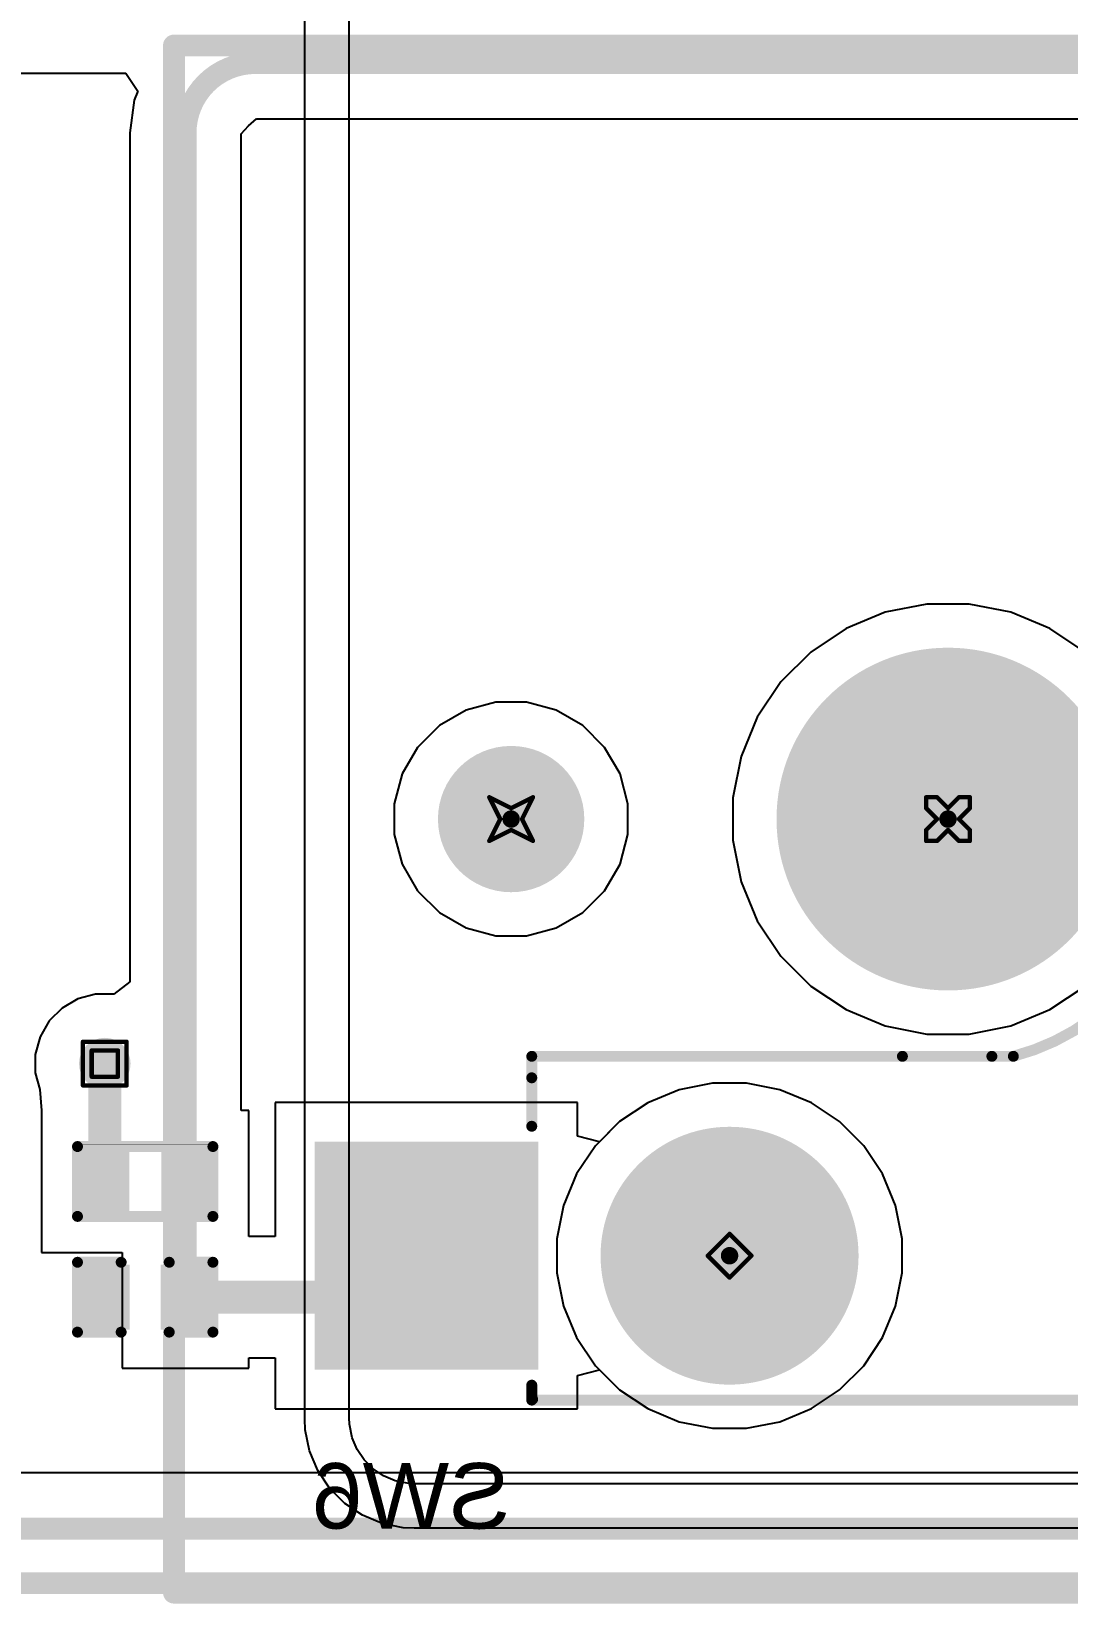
# Model space of a CAD drawing. Header units: inches. Extents: x 0 to 386, y 0 to 148.
# Drawn here: x 60.47 to 72.52, y 31.51 to 49.8 of the extents above; entities that cross this region are included whole.
import ezdxf

# ---------------------------------------------------------------- set-up
doc = ezdxf.new("R2010")
doc.units = ezdxf.units.IN
for name, color, linetype in [('Bottom Layer', 5, 'Continuous'), ('Bottom Overlay', 54, 'Continuous'), ('Bottom Paste', 16, 'Continuous'), ('Bottom Solder', 6, 'Continuous'), ('Drill Drawing', 1, 'Continuous'), ('Pad Holes', 156, 'Continuous'), ('Top Layer', 1, 'Continuous'), ('Top Overlay', 2, 'Continuous'), ('Top Solder', 216, 'Continuous'), ('Via Holes', 16, 'Continuous')]:
    doc.layers.add(name, color=color, linetype=linetype)
doc.styles.add('Arial', font='', dxfattribs={"height": 0.2})
doc.styles.get('Arial').set_extended_font_data('Arial')

# ---------------------------------------------------------------- blocks, each defined once
blk = doc.blocks.new('CPG151101S11_16_B_17')
at = {"layer": 'Bottom Layer'}
for points in [[(5.4750081, 3.8150038), (7.975003099999999, 3.8150038), (7.975003099999999, 1.2649962), (5.4750081, 1.2649962)], [(-7.975003099999999, 1.2750038), (-5.4750081, 1.2750038), (-5.4750081, -1.2750038), (-7.975003099999999, -1.2750038)]]:
    blk.add_hatch(color=5, dxfattribs=at).paths.add_polyline_path(points)
at = {"layer": 'Bottom Paste'}
for points in [[(5.4750081, 3.8150038), (7.975003099999999, 3.8150038), (7.975003099999999, 1.2649962), (5.4750081, 1.2649962)], [(-7.975003099999999, 1.2750038), (-5.4750081, 1.2750038), (-5.4750081, -1.2750038), (-7.975003099999999, -1.2750038)]]:
    blk.add_hatch(color=16, dxfattribs=at).paths.add_polyline_path(points)
at = {"layer": 'Bottom Solder'}
for points in [[(5.4249955, 3.8650164), (8.025015699999999, 3.8650164), (8.025015699999999, 1.2149836), (5.4249955, 1.2149836)], [(-8.025015699999999, 1.3250164), (-5.4249955, 1.3250164), (-5.4249955, -1.3250164), (-8.025015699999999, -1.3250164)]]:
    blk.add_hatch(color=6, dxfattribs=at).paths.add_polyline_path(points)
h = blk.add_hatch(color=6, dxfattribs=at)
edge = h.paths.add_edge_path()
edge.add_arc((3.199892, 2.54), 0.1016, 0, 360)
h = blk.add_hatch(color=6, dxfattribs=at)
edge = h.paths.add_edge_path()
edge.add_arc((-3.199892, 0), 0.1016, 0, 360)
h = blk.add_hatch(color=6, dxfattribs=at)
edge = h.paths.add_edge_path()
edge.add_arc((-4.420108, -2.54), 0.1016, 0, 360)
h = blk.add_hatch(color=6, dxfattribs=at)
edge = h.paths.add_edge_path()
edge.add_arc((0.6598919999999999, -2.54), 0.1016, 0, 360)
h = blk.add_hatch(color=6, dxfattribs=at)
edge = h.paths.add_edge_path()
edge.add_arc((5.739891999999999, -2.54), 0.1016, 0, 360)
at = {"layer": 'Pad Holes'}
h = blk.add_hatch(color=7, dxfattribs=at)
edge = h.paths.add_edge_path()
edge.add_arc((3.199892, 2.54), 1.499997, 0, 360)
h = blk.add_hatch(color=7, dxfattribs=at)
edge = h.paths.add_edge_path()
edge.add_arc((-3.199892, 0), 1.499997, 0, 360)
h = blk.add_hatch(color=7, dxfattribs=at)
edge = h.paths.add_edge_path()
edge.add_arc((0.6598919999999999, -2.54), 1.9939, 0, 360)
h = blk.add_hatch(color=7, dxfattribs=at)
edge = h.paths.add_edge_path()
edge.add_arc((-4.420108, -2.54), 0.8509, 0, 360)
h = blk.add_hatch(color=7, dxfattribs=at)
edge = h.paths.add_edge_path()
edge.add_arc((5.739891999999999, -2.54), 0.8509, 0, 360)
at = {"layer": 'Top Solder'}
h = blk.add_hatch(color=216, dxfattribs=at)
edge = h.paths.add_edge_path()
edge.add_arc((3.199892, 2.54), 0.1016, 0, 360)
h = blk.add_hatch(color=216, dxfattribs=at)
edge = h.paths.add_edge_path()
edge.add_arc((-3.199892, 0), 0.1016, 0, 360)
h = blk.add_hatch(color=216, dxfattribs=at)
edge = h.paths.add_edge_path()
edge.add_arc((-4.420108, -2.54), 0.1016, 0, 360)
h = blk.add_hatch(color=216, dxfattribs=at)
edge = h.paths.add_edge_path()
edge.add_arc((0.6598919999999999, -2.54), 0.1016, 0, 360)
h = blk.add_hatch(color=216, dxfattribs=at)
edge = h.paths.add_edge_path()
edge.add_arc((5.739891999999999, -2.54), 0.1016, 0, 360)
at = {"layer": 'Bottom Overlay'}
for points in [[(-5.499989, 1.9063716, 0.127, 0.127, -0.4142135623730951), (-3.1963614, 4.209999199999999, 0.127, 0.127, 0)], [(5.499989, 4.2200068, 0.127, 0.127, 0), (-3.1863538, 4.2200068, 0.127, 0.127, 0)], [(5.499989, 4.2200068, 0.127, 0.127, -0.4142135623730951), (5.4899814, 4.209999199999999, 0.127, 0.127, 0)], [(5.499989, 4.2200068, 0.127, 0.127, 0), (5.499989, 4.046143799999999, 0.127, 0.127, 0)], [(-5.499989, 1.9063716, 0.127, 0.127, 0), (-5.499989, -1.5061438, 0.127, 0.127, 0)], [(5.499989, 1.0338562, 0.127, 0.127, 0), (5.499989, 0.4700016, 0.127, 0.127, 0)], [(5.5000144, 0.4699508, 0.127, 0.127, 0), (5.499989, 0.4700016, 0.127, 0.127, 0)], [(5.5000144, 0.4699508, 0.127, 0.127, 0), (5.5000144, 0.2200148, 0.127, 0.127, 0)], [(-1.99999854, -1.67998394, 0.127, 0.127, -0.2716855530014931), (-0.09999725999999999, 0.22001734, 0.127, 0.127, 0)], [(0.1500124, 0.2200148, 0.127, 0.127, 0), (-0.0999998, 0.2200148, 0.127, 0.127, 0)], [(1.1900154, 0.2200148, 0.127, 0.127, 0), (0.1500124, 0.2200148, 0.127, 0.127, 0)], [(5.5000144, 0.2200148, 0.127, 0.127, 0), (1.1900154, 0.2200148, 0.127, 0.127, 0)], [(-5.499989, -1.5061438, 0.127, 0.127, 0), (-5.499989, -1.6799814, 0.127, 0.127, 0)], [(-1.999996, -1.6799814, 0.127, 0.127, 0), (-5.499989, -1.6799814, 0.127, 0.127, 0)]]:
    blk.add_lwpolyline(points, format="xyseb", dxfattribs=at)
for points in [[(-3.2281114, 4.209999199999999, 0.0635, 0.0635, 1), (-3.1646114, 4.209999199999999, 0.0635, 0.0635, 1)], [(-3.2181038, 4.2200068, 0.0635, 0.0635, 1), (-3.1546038, 4.2200068, 0.0635, 0.0635, 1)], [(5.4582314, 4.209999199999999, 0.0635, 0.0635, 1), (5.521731399999999, 4.209999199999999, 0.0635, 0.0635, 1)], [(5.468239, 4.2200068, 0.0635, 0.0635, 1), (5.531739, 4.2200068, 0.0635, 0.0635, 1)], [(5.468239, 4.2200068, 0.0635, 0.0635, 1), (5.531739, 4.2200068, 0.0635, 0.0635, 1)], [(5.468239, 4.2200068, 0.0635, 0.0635, 1), (5.531739, 4.2200068, 0.0635, 0.0635, 1)], [(5.468239, 4.046143799999999, 0.0635, 0.0635, 1), (5.531739, 4.046143799999999, 0.0635, 0.0635, 1)], [(-5.531739, 1.9063716, 0.0635, 0.0635, 1), (-5.468239, 1.9063716, 0.0635, 0.0635, 1)], [(-5.531739, 1.9063716, 0.0635, 0.0635, 1), (-5.468239, 1.9063716, 0.0635, 0.0635, 1)], [(5.468239, 1.0338562, 0.0635, 0.0635, 1), (5.531739, 1.0338562, 0.0635, 0.0635, 1)], [(5.468239, 0.4700016, 0.0635, 0.0635, 1), (5.531739, 0.4700016, 0.0635, 0.0635, 1)], [(5.468239, 0.4700016, 0.0635, 0.0635, 1), (5.531739, 0.4700016, 0.0635, 0.0635, 1)], [(5.4682644, 0.4699508, 0.0635, 0.0635, 1), (5.5317644, 0.4699508, 0.0635, 0.0635, 1)], [(5.4682644, 0.4699508, 0.0635, 0.0635, 1), (5.5317644, 0.4699508, 0.0635, 0.0635, 1)], [(-0.1317498, 0.2200148, 0.0635, 0.0635, 1), (-0.0682498, 0.2200148, 0.0635, 0.0635, 1)], [(-0.13174726, 0.22001734, 0.0635, 0.0635, 1), (-0.06824725999999999, 0.22001734, 0.0635, 0.0635, 1)], [(0.1182624, 0.2200148, 0.0635, 0.0635, 1), (0.1817624, 0.2200148, 0.0635, 0.0635, 1)], [(0.1182624, 0.2200148, 0.0635, 0.0635, 1), (0.1817624, 0.2200148, 0.0635, 0.0635, 1)], [(1.1582654, 0.2200148, 0.0635, 0.0635, 1), (1.2217654, 0.2200148, 0.0635, 0.0635, 1)], [(1.1582654, 0.2200148, 0.0635, 0.0635, 1), (1.2217654, 0.2200148, 0.0635, 0.0635, 1)], [(5.4682644, 0.2200148, 0.0635, 0.0635, 1), (5.5317644, 0.2200148, 0.0635, 0.0635, 1)], [(5.4682644, 0.2200148, 0.0635, 0.0635, 1), (5.5317644, 0.2200148, 0.0635, 0.0635, 1)], [(-5.531739, -1.5061438, 0.0635, 0.0635, 1), (-5.468239, -1.5061438, 0.0635, 0.0635, 1)], [(-5.531739, -1.5061438, 0.0635, 0.0635, 1), (-5.468239, -1.5061438, 0.0635, 0.0635, 1)], [(-5.531739, -1.6799814, 0.0635, 0.0635, 1), (-5.468239, -1.6799814, 0.0635, 0.0635, 1)], [(-5.531739, -1.6799814, 0.0635, 0.0635, 1), (-5.468239, -1.6799814, 0.0635, 0.0635, 1)], [(-2.03174854, -1.67998394, 0.0635, 0.0635, 1), (-1.96824854, -1.67998394, 0.0635, 0.0635, 1)], [(-2.031746, -1.6799814, 0.0635, 0.0635, 1), (-1.968246, -1.6799814, 0.0635, 0.0635, 1)]]:
    blk.add_lwpolyline(points, format="xyseb", close=True, dxfattribs=at)
blk = doc.blocks.new('R___0402_B_56')
at = {"layer": 'Bottom Layer'}
for points in [[(-0.2412999999999999, 0.3174999999999999), (-0.2413000000000001, -0.3175), (-0.6985, -0.3174999999999999), (-0.6985, 0.3175)], [(0.6985, 0.3174999999999999), (0.6985, -0.3175), (0.2412999999999999, -0.3174999999999999), (0.2413000000000001, 0.3175)]]:
    blk.add_hatch(color=5, dxfattribs=at).paths.add_polyline_path(points)
at = {"layer": 'Bottom Paste'}
for points in [[(-0.2412999999999999, 0.3174999999999999), (-0.2413000000000001, -0.3175), (-0.6985, -0.3174999999999999), (-0.6985, 0.3175)], [(0.6985, 0.3174999999999999), (0.6985, -0.3175), (0.2412999999999999, -0.3174999999999999), (0.2413000000000001, 0.3175)]]:
    blk.add_hatch(color=16, dxfattribs=at).paths.add_polyline_path(points)
at = {"layer": 'Bottom Solder'}
for points in [[(-0.1862988399999999, 0.3725011599999999), (-0.18629884, -0.3725011600000001), (-0.75350116, -0.3725011599999999), (-0.75350116, 0.3725011600000001)], [(0.75350116, 0.3725011599999999), (0.75350116, -0.3725011600000001), (0.1862988399999999, -0.3725011599999999), (0.18629884, 0.3725011600000001)]]:
    blk.add_hatch(color=6, dxfattribs=at).paths.add_polyline_path(points)
at = {"layer": 'Bottom Overlay'}
for points in [[(-0.7874, 0.4064, 0.127, 0.127, 0), (0.7874, 0.4064, 0.127, 0.127, 0)], [(-0.7874, -0.4064, 0.127, 0.127, 0), (-0.7874, 0.4064, 0.127, 0.127, 0)], [(-0.8128, 0.4318, 0.0032258, 0.0032258, 0), (0.8128, 0.4318, 0.0032258, 0.0032258, 0)], [(0.7874, -0.4064, 0.127, 0.127, 0), (0.7874, 0.4064, 0.127, 0.127, 0)], [(-0.7874, -0.4064, 0.127, 0.127, 0), (0.7874, -0.4064, 0.127, 0.127, 0)]]:
    blk.add_lwpolyline(points, format="xyseb", dxfattribs=at)
for points in [[(-0.8191499999999999, 0.4064, 0.0635, 0.0635, 1), (-0.7556499999999999, 0.4064, 0.0635, 0.0635, 1)], [(-0.8191499999999999, 0.4064, 0.0635, 0.0635, 1), (-0.7556499999999999, 0.4064, 0.0635, 0.0635, 1)], [(-0.81360518, 0.4318, 0.0016129, 0.0016129, 1), (-0.8119948199999999, 0.4318, 0.0016129, 0.0016129, 1)], [(0.7556499999999999, 0.4064, 0.0635, 0.0635, 1), (0.8191499999999999, 0.4064, 0.0635, 0.0635, 1)], [(0.7556499999999999, 0.4064, 0.0635, 0.0635, 1), (0.8191499999999999, 0.4064, 0.0635, 0.0635, 1)], [(0.8119948199999999, 0.4318, 0.0016129, 0.0016129, 1), (0.81360518, 0.4318, 0.0016129, 0.0016129, 1)], [(-0.8191499999999999, -0.4064, 0.0635, 0.0635, 1), (-0.7556499999999999, -0.4064, 0.0635, 0.0635, 1)], [(-0.8191499999999999, -0.4064, 0.0635, 0.0635, 1), (-0.7556499999999999, -0.4064, 0.0635, 0.0635, 1)], [(0.7556499999999999, -0.4064, 0.0635, 0.0635, 1), (0.8191499999999999, -0.4064, 0.0635, 0.0635, 1)], [(0.7556499999999999, -0.4064, 0.0635, 0.0635, 1), (0.8191499999999999, -0.4064, 0.0635, 0.0635, 1)]]:
    blk.add_lwpolyline(points, format="xyseb", close=True, dxfattribs=at)
blk = doc.blocks.new('____0402_B_98')
at = {"layer": 'Bottom Layer'}
for points in [[(-0.2412999999999999, 0.3174999999999999), (-0.2413000000000001, -0.3175), (-0.6985, -0.3174999999999999), (-0.6985, 0.3175)], [(0.6985, 0.3174999999999999), (0.6985, -0.3175), (0.2412999999999999, -0.3174999999999999), (0.2413000000000001, 0.3175)]]:
    blk.add_hatch(color=5, dxfattribs=at).paths.add_polyline_path(points)
at = {"layer": 'Bottom Paste'}
for points in [[(-0.2412999999999999, 0.3174999999999999), (-0.2413000000000001, -0.3175), (-0.6985, -0.3174999999999999), (-0.6985, 0.3175)], [(0.6985, 0.3174999999999999), (0.6985, -0.3175), (0.2412999999999999, -0.3174999999999999), (0.2413000000000001, 0.3175)]]:
    blk.add_hatch(color=16, dxfattribs=at).paths.add_polyline_path(points)
at = {"layer": 'Bottom Solder'}
for points in [[(-0.1813001199999999, 0.3774998799999999), (-0.1813001200000001, -0.3774998800000001), (-0.7584998799999999, -0.3774998799999999), (-0.7584998799999999, 0.3774998800000001)], [(0.7584998799999999, 0.3774998799999999), (0.7584998799999999, -0.3774998800000001), (0.1813001199999999, -0.3774998799999999), (0.1813001200000001, 0.3774998800000001)]]:
    blk.add_hatch(color=6, dxfattribs=at).paths.add_polyline_path(points)
at = {"layer": 'Bottom Overlay'}
for points in [[(-0.7874, 0.4064, 0.127, 0.127, 0), (-0.2794, 0.4064, 0.127, 0.127, 0)], [(-0.7874, -0.4064, 0.127, 0.127, 0), (-0.7874, 0.4064, 0.127, 0.127, 0)], [(0.2794, 0.4064, 0.127, 0.127, 0), (0.7874, 0.4064, 0.127, 0.127, 0)], [(0.7874, -0.4064, 0.127, 0.127, 0), (0.7874, 0.4064, 0.127, 0.127, 0)], [(-0.7874, -0.4064, 0.127, 0.127, 0), (-0.2794, -0.4064, 0.127, 0.127, 0)], [(0.2794, -0.4064, 0.127, 0.127, 0), (0.7874, -0.4064, 0.127, 0.127, 0)]]:
    blk.add_lwpolyline(points, format="xyseb", dxfattribs=at)
for points in [[(-0.8191499999999999, 0.4064, 0.0635, 0.0635, 1), (-0.7556499999999999, 0.4064, 0.0635, 0.0635, 1)], [(-0.8191499999999999, 0.4064, 0.0635, 0.0635, 1), (-0.7556499999999999, 0.4064, 0.0635, 0.0635, 1)], [(-0.31115, 0.4064, 0.0635, 0.0635, 1), (-0.24765, 0.4064, 0.0635, 0.0635, 1)], [(0.24765, 0.4064, 0.0635, 0.0635, 1), (0.31115, 0.4064, 0.0635, 0.0635, 1)], [(0.7556499999999999, 0.4064, 0.0635, 0.0635, 1), (0.8191499999999999, 0.4064, 0.0635, 0.0635, 1)], [(0.7556499999999999, 0.4064, 0.0635, 0.0635, 1), (0.8191499999999999, 0.4064, 0.0635, 0.0635, 1)], [(-0.8191499999999999, -0.4064, 0.0635, 0.0635, 1), (-0.7556499999999999, -0.4064, 0.0635, 0.0635, 1)], [(-0.8191499999999999, -0.4064, 0.0635, 0.0635, 1), (-0.7556499999999999, -0.4064, 0.0635, 0.0635, 1)], [(-0.31115, -0.4064, 0.0635, 0.0635, 1), (-0.24765, -0.4064, 0.0635, 0.0635, 1)], [(0.24765, -0.4064, 0.0635, 0.0635, 1), (0.31115, -0.4064, 0.0635, 0.0635, 1)], [(0.7556499999999999, -0.4064, 0.0635, 0.0635, 1), (0.8191499999999999, -0.4064, 0.0635, 0.0635, 1)], [(0.7556499999999999, -0.4064, 0.0635, 0.0635, 1), (0.8191499999999999, -0.4064, 0.0635, 0.0635, 1)]]:
    blk.add_lwpolyline(points, format="xyseb", close=True, dxfattribs=at)

msp = doc.modelspace()

# ---------------------------------------------------------------- hatches: boundary and pattern name
at = {"layer": 'Bottom Layer'}
h = msp.add_hatch(color=5, dxfattribs=at)
edge = h.paths.add_edge_path()
edge.add_arc((61.32521136, 37.79519999999999), 0.2999994, 0, 360)
at = {"layer": 'Top Layer'}
h = msp.add_hatch(color=1, dxfattribs=at)
edge = h.paths.add_edge_path()
edge.add_arc((61.32521136, 37.79519999999999), 0.2999994, 0, 360)
at = {"layer": 'Via Holes'}
h = msp.add_hatch(color=7, dxfattribs=at)
edge = h.paths.add_edge_path()
edge.add_arc((61.32521136, 37.79519999999999), 0.1499997, 0, 360)

# ---------------------------------------------------------------- linework, layer by layer
at = {"layer": 'Bottom Layer'}
for p, q in [((23.09531576, 49.32006392), (61.57011053999999, 49.32006392)), ((61.57011053999999, 49.32006392), (61.71122531999999, 49.10887054)), ((61.71122531999999, 49.10887054), (61.66722489999999, 49.00264012)), ((61.66722489999999, 49.00264012), (61.61753487999999, 48.62521135999999)), ((62.91245228, 48.61202114), (62.99729844, 48.70372022)), ((62.99729844, 48.70372022), (63.08899751999999, 48.78856638)), ((63.08899751999999, 48.78856638), (89.482295, 48.78856638)), ((61.61753487999999, 48.62521135999999), (61.61757043999999, 48.62521135999999)), ((61.61757043999999, 48.62521135999999), (61.61757043999999, 38.74591184)), ((62.91245228, 37.2491), (62.91245228, 48.61202114)), ((70.40034179999999, 43.04575845999999), (69.94502648, 42.85716092)), ((70.8837038, 43.14190508), (70.40034179999999, 43.04575845999999)), ((71.37653492, 43.14190508), (70.8837038, 43.14190508)), ((71.85989692, 43.04575845999999), (71.37653492, 43.14190508)), ((72.31521224, 42.85716092), (71.85989692, 43.04575845999999)), ((69.94502648, 42.85716092), (69.53525082, 42.58335654)), ((72.7249879, 42.58335654), (72.31521224, 42.85716092)), ((69.53525082, 42.58335654), (69.1867679, 42.23487361999999)), ((69.1867679, 42.23487361999999), (68.91296352, 41.82509796)), ((65.52560428, 41.90629668), (65.21573698, 41.72739431999999)), ((65.87121699999999, 41.99890508), (65.52560428, 41.90629668)), ((66.22902172, 41.99890508), (65.87121699999999, 41.99890508)), ((66.57463444, 41.90629668), (66.22902172, 41.99890508)), ((66.88450173999999, 41.72739431999999), (66.57463444, 41.90629668)), ((65.21573698, 41.72739431999999), (64.96273011999999, 41.47438746)), ((67.1375086, 41.47438746), (66.88450173999999, 41.72739431999999)), ((68.91296352, 41.82509796), (68.72436597999999, 41.36978264)), ((64.96273011999999, 41.47438746), (64.78382776, 41.16452016)), ((67.31641096, 41.16452016), (67.1375086, 41.47438746)), ((68.72436597999999, 41.36978264), (68.62821936, 40.88642064)), ((64.78382776, 41.16452016), (64.69121935999999, 40.81890744)), ((67.40901936, 40.81890744), (67.31641096, 41.16452016)), ((64.69121935999999, 40.81890744), (64.69121935999999, 40.46110272)), ((67.40901936, 40.46110272), (67.40901936, 40.81890744)), ((68.62821936, 40.88642064), (68.62821936, 40.39358952)), ((64.69121935999999, 40.46110272), (64.78382776, 40.11549)), ((67.31641096, 40.11549), (67.40901936, 40.46110272)), ((68.62821936, 40.39358952), (68.72436597999999, 39.91022751999999)), ((64.78382776, 40.11549), (64.96273011999999, 39.80562269999999)), ((67.1375086, 39.80562269999999), (67.31641096, 40.11549)), ((68.72436597999999, 39.91022751999999), (68.91296352, 39.4549122)), ((64.96273011999999, 39.80562269999999), (65.21573698, 39.55261584)), ((66.88450173999999, 39.55261584), (67.1375086, 39.80562269999999)), ((65.21573698, 39.55261584), (65.52560428, 39.37371348)), ((66.57463444, 39.37371348), (66.88450173999999, 39.55261584)), ((65.52560428, 39.37371348), (65.87121699999999, 39.28110508)), ((66.22902172, 39.28110508), (66.57463444, 39.37371348)), ((68.91296352, 39.4549122), (69.1867679, 39.04513654)), ((65.87121699999999, 39.28110508), (66.22902172, 39.28110508)), ((69.1867679, 39.04513654), (69.53525082, 38.69665362)), ((61.21883616, 38.6031994), (61.01333491999999, 38.54813473999999)), ((61.43158402, 38.6031994), (61.21883616, 38.6031994)), ((61.61757043999999, 38.74591184), (61.43158402, 38.6031994)), ((69.53525082, 38.69665362), (69.94502648, 38.42284924)), ((72.31521224, 38.42284924), (72.7249879, 38.69665362)), ((60.82908839999999, 38.44175954), (60.67865182, 38.29132296)), ((61.01333491999999, 38.54813473999999), (60.82908839999999, 38.44175954)), ((69.94502648, 38.42284924), (70.40034179999999, 38.2342517)), ((71.85989692, 38.2342517), (72.31521224, 38.42284924)), ((60.67865182, 38.29132296), (60.57227662, 38.10707643999999)), ((70.40034179999999, 38.2342517), (70.8837038, 38.13810508)), ((71.37653492, 38.13810508), (71.85989692, 38.2342517)), ((60.57227662, 38.10707643999999), (60.51721196, 37.9015752)), ((70.8837038, 38.13810508), (71.37653492, 38.13810508)), ((60.51721196, 37.9015752), (60.51721196, 37.6888248)), ((60.51721196, 37.6888248), (60.56913717999999, 37.4950355)), ((68.39234988, 37.56800207999999), (68.00440806, 37.49083434)), ((68.78788884, 37.56800207999999), (68.39234988, 37.56800207999999)), ((69.17583066, 37.49083434), (68.78788884, 37.56800207999999)), ((60.56913717999999, 37.4950355), (60.58860882, 37.2491)), ((66.82300326000001, 37.34300888), (63.30700826, 37.34300888)), ((63.30700826, 37.34300888), (63.30700826, 35.78192742)), ((66.82300326000001, 36.95252197999999), (66.82300326000001, 37.34300888)), ((67.63897572, 37.33946812), (67.31009651999999, 37.11971748)), ((68.00440806, 37.49083434), (67.63897572, 37.33946812)), ((69.541263, 37.33946812), (69.17583066, 37.49083434)), ((69.87014219999999, 37.11971748), (69.541263, 37.33946812)), ((60.58860882, 37.2491), (60.58860627999999, 37.24909746)), ((60.58860627999999, 37.24909746), (60.58861135999999, 37.24909492)), ((60.58861135999999, 37.24909492), (60.58861135999999, 35.5981)), ((63.00161136, 37.2491), (62.91245228, 37.2491)), ((63.00161136, 35.78192742), (63.00161136, 37.2491)), ((67.07700326, 36.88662421999999), (66.82300326000001, 36.95252197999999)), ((67.31009651999999, 37.11971748), (67.07700326, 36.88662421999999)), ((70.14983176, 36.84002792), (69.87014219999999, 37.11971748)), ((70.36958239999998, 36.51114872), (70.14983176, 36.84002792)), ((70.52094862, 36.14571638), (70.36958239999998, 36.51114872)), ((70.59811635999999, 35.75777455999999), (70.52094862, 36.14571638)), ((63.30700826, 35.78192742), (63.00161136, 35.78192742)), ((70.59811635999999, 35.3622356), (70.59811635999999, 35.75777455999999)), ((60.58861135999999, 35.5981), (61.52841135999999, 35.5981)), ((61.52841135999999, 35.5981), (61.52841135999999, 34.2519)), ((70.52094862, 34.97429378), (70.59811635999999, 35.3622356)), ((70.36958239999998, 34.60886144), (70.52094862, 34.97429378)), ((70.14983176, 34.27998224), (70.36958239999998, 34.60886144)), ((61.52841135999999, 34.2519), (63.00161136, 34.2519)), ((63.00161136, 34.2519), (63.00161136, 34.37287258)), ((63.00161136, 34.37287258), (63.30700826, 34.37287258)), ((63.30700826, 34.37287258), (63.30700826, 33.77700128)), ((66.82300326000001, 34.16748817999999), (67.07700326, 34.23338594)), ((67.07700326, 34.23338594), (67.31009651999999, 34.00029267999999)), ((69.87014219999999, 34.00029267999999), (70.14983176, 34.27998224)), ((66.82300326000001, 33.77700128), (66.82300326000001, 34.16748817999999)), ((67.31009651999999, 34.00029267999999), (67.63897572, 33.78054204)), ((69.541263, 33.78054204), (69.87014219999999, 34.00029267999999)), ((63.30700826, 33.77700128), (66.82300326000001, 33.77700128)), ((67.63897572, 33.78054204), (68.00440806, 33.62917582)), ((69.17583066, 33.62917582), (69.541263, 33.78054204)), ((68.00440806, 33.62917582), (68.39234988, 33.55200807999999)), ((68.39234988, 33.55200807999999), (68.78788884, 33.55200807999999)), ((68.78788884, 33.55200807999999), (69.17583066, 33.62917582)), ((112.50955908, 33.03244092), (22.987, 33.03244092))]:
    msp.add_line(p, q, dxfattribs=at)
for points in [[(62.26501136, 48.62521135999999, 0.254, 0.254, -0.4142135623730951), (63.0758073, 49.4360073, 0.254, 0.254, 0)], [(63.0758073, 49.4360073, 0.254, 0.254, 0), (110.06348066, 49.4360073, 0.254, 0.254, 0)], [(62.26501136, 36.42359999999999, 0.254, 0.254, 0), (62.26501136, 48.62521135999999, 0.254, 0.254, 0)], [(61.32521136, 36.4763939, 0.3809999999999999, 0.3809999999999999, 0), (61.32521136, 37.79519999999999, 0.3809999999999999, 0.3809999999999999, 0)], [(62.26501136, 35.0774, 0.254, 0.254, 0), (62.26501136, 36.42359999999999, 0.254, 0.254, 0)], [(62.29041136, 35.0774, 0.3809999999999999, 0.3809999999999999, 0), (64.58240067999999, 35.0774, 0.3809999999999999, 0.3809999999999999, 0)], [(62.26501136, 34.92500508, 0.254, 0.254, 0), (62.26501136, 35.0774, 0.254, 0.254, 0)], [(22.987, 32.385, 0.254, 0.254, 0), (112.58074512, 32.385, 0.254, 0.254, 0)], [(43.18, 31.75, 0.254, 0.254, 0), (113.18420848, 31.75, 0.254, 0.254, 0)]]:
    msp.add_lwpolyline(points, format="xyseb", dxfattribs=at)
for points in [[(63.01230729999999, 49.4360073, 0.127, 0.127, 1), (63.1393073, 49.4360073, 0.127, 0.127, 1)], [(63.01230729999999, 49.4360073, 0.127, 0.127, 1), (63.1393073, 49.4360073, 0.127, 0.127, 1)], [(62.20151135999999, 48.62521135999999, 0.127, 0.127, 1), (62.32851135999999, 48.62521135999999, 0.127, 0.127, 1)], [(62.20151135999999, 48.62521135999999, 0.127, 0.127, 1), (62.32851135999999, 48.62521135999999, 0.127, 0.127, 1)], [(61.22996135999999, 37.79519999999999, 0.1905, 0.1905, 1), (61.42046136, 37.79519999999999, 0.1905, 0.1905, 1)], [(61.22996135999999, 36.4763939, 0.1905, 0.1905, 1), (61.42046136, 36.4763939, 0.1905, 0.1905, 1)], [(62.20151135999999, 36.42359999999999, 0.127, 0.127, 1), (62.32851135999999, 36.42359999999999, 0.127, 0.127, 1)], [(62.20151135999999, 36.42359999999999, 0.127, 0.127, 1), (62.32851135999999, 36.42359999999999, 0.127, 0.127, 1)], [(62.19516136, 35.0774, 0.1905, 0.1905, 1), (62.38566135999999, 35.0774, 0.1905, 0.1905, 1)], [(62.20151135999999, 35.0774, 0.127, 0.127, 1), (62.32851135999999, 35.0774, 0.127, 0.127, 1)], [(62.20151135999999, 35.0774, 0.127, 0.127, 1), (62.32851135999999, 35.0774, 0.127, 0.127, 1)], [(64.48715068, 35.0774, 0.1905, 0.1905, 1), (64.67765068, 35.0774, 0.1905, 0.1905, 1)], [(62.20151135999999, 34.92500508, 0.127, 0.127, 1), (62.32851135999999, 34.92500508, 0.127, 0.127, 1)]]:
    msp.add_lwpolyline(points, format="xyseb", close=True, dxfattribs=at)
at = {"layer": 'Drill Drawing'}
for points in [[(65.79611936, 40.89400508, 0.0508, 0.0508, 0), (66.05011936, 40.76700508, 0.0508, 0.0508, 0)], [(65.79611936, 40.89400508, 0.0508, 0.0508, 0), (65.92311936, 40.64000507999999, 0.0508, 0.0508, 0)], [(66.05011936, 40.76700508, 0.0508, 0.0508, 0), (66.30411935999999, 40.89400508, 0.0508, 0.0508, 0)], [(66.17711935999999, 40.64000507999999, 0.0508, 0.0508, 0), (66.30411935999999, 40.89400508, 0.0508, 0.0508, 0)], [(70.87611935999999, 40.76700508, 0.0508, 0.0508, 0), (70.87611935999999, 40.89400508, 0.0508, 0.0508, 0)], [(70.87611935999999, 40.89400508, 0.0508, 0.0508, 0), (71.00311935999999, 40.89400508, 0.0508, 0.0508, 0)], [(70.87611935999999, 40.76700508, 0.0508, 0.0508, 0), (71.00311935999999, 40.64000507999999, 0.0508, 0.0508, 0)], [(71.00311935999999, 40.89400508, 0.0508, 0.0508, 0), (71.13011936, 40.76700508, 0.0508, 0.0508, 0)], [(71.13011936, 40.76700508, 0.0508, 0.0508, 0), (71.25711936, 40.89400508, 0.0508, 0.0508, 0)], [(71.25711936, 40.89400508, 0.0508, 0.0508, 0), (71.38411936, 40.89400508, 0.0508, 0.0508, 0)], [(71.25711936, 40.64000507999999, 0.0508, 0.0508, 0), (71.38411936, 40.76700508, 0.0508, 0.0508, 0)], [(71.38411936, 40.76700508, 0.0508, 0.0508, 0), (71.38411936, 40.89400508, 0.0508, 0.0508, 0)], [(65.79611936, 40.38600508, 0.0508, 0.0508, 0), (65.92311936, 40.64000507999999, 0.0508, 0.0508, 0)], [(66.17711935999999, 40.64000507999999, 0.0508, 0.0508, 0), (66.30411935999999, 40.38600508, 0.0508, 0.0508, 0)], [(70.87611935999999, 40.51300508, 0.0508, 0.0508, 0), (71.00311935999999, 40.64000507999999, 0.0508, 0.0508, 0)], [(71.25711936, 40.64000507999999, 0.0508, 0.0508, 0), (71.38411936, 40.51300508, 0.0508, 0.0508, 0)], [(65.79611936, 40.38600508, 0.0508, 0.0508, 0), (66.05011936, 40.51300508, 0.0508, 0.0508, 0)], [(66.05011936, 40.51300508, 0.0508, 0.0508, 0), (66.30411935999999, 40.38600508, 0.0508, 0.0508, 0)], [(70.87611935999999, 40.38600508, 0.0508, 0.0508, 0), (70.87611935999999, 40.51300508, 0.0508, 0.0508, 0)], [(71.00311935999999, 40.38600508, 0.0508, 0.0508, 0), (71.13011936, 40.51300508, 0.0508, 0.0508, 0)], [(71.13011936, 40.51300508, 0.0508, 0.0508, 0), (71.25711936, 40.38600508, 0.0508, 0.0508, 0)], [(71.38411936, 40.38600508, 0.0508, 0.0508, 0), (71.38411936, 40.51300508, 0.0508, 0.0508, 0)], [(70.87611935999999, 40.38600508, 0.0508, 0.0508, 0), (71.00311935999999, 40.38600508, 0.0508, 0.0508, 0)], [(71.25711936, 40.38600508, 0.0508, 0.0508, 0), (71.38411936, 40.38600508, 0.0508, 0.0508, 0)], [(61.07121136, 38.0492, 0.0508, 0.0508, 0), (61.57921136, 38.0492, 0.0508, 0.0508, 0)], [(61.07121136, 37.5412, 0.0508, 0.0508, 0), (61.07121136, 38.0492, 0.0508, 0.0508, 0)], [(61.57921136, 37.5412, 0.0508, 0.0508, 0), (61.57921136, 38.0492, 0.0508, 0.0508, 0)], [(61.17281136, 37.94759999999999, 0.0508, 0.0508, 0), (61.47761136, 37.94759999999999, 0.0508, 0.0508, 0)], [(61.17281136, 37.64279999999999, 0.0508, 0.0508, 0), (61.17281136, 37.94759999999999, 0.0508, 0.0508, 0)], [(61.47761136, 37.64279999999999, 0.0508, 0.0508, 0), (61.47761136, 37.94759999999999, 0.0508, 0.0508, 0)], [(61.07121136, 37.5412, 0.0508, 0.0508, 0), (61.57921136, 37.5412, 0.0508, 0.0508, 0)], [(61.17281136, 37.64279999999999, 0.0508, 0.0508, 0), (61.47761136, 37.64279999999999, 0.0508, 0.0508, 0)], [(68.33611936, 35.56000508, 0.0508, 0.0508, 0), (68.59011936, 35.81400508, 0.0508, 0.0508, 0)], [(68.59011936, 35.81400508, 0.0508, 0.0508, 0), (68.84411936, 35.56000508, 0.0508, 0.0508, 0)], [(68.33611936, 35.56000508, 0.0508, 0.0508, 0), (68.59011936, 35.30600508, 0.0508, 0.0508, 0)], [(68.59011936, 35.30600508, 0.0508, 0.0508, 0), (68.84411936, 35.56000508, 0.0508, 0.0508, 0)]]:
    msp.add_lwpolyline(points, format="xyseb", dxfattribs=at)
for points in [[(65.78341936, 40.89400508, 0.0254, 0.0254, 1), (65.80881936, 40.89400508, 0.0254, 0.0254, 1)], [(65.78341936, 40.89400508, 0.0254, 0.0254, 1), (65.80881936, 40.89400508, 0.0254, 0.0254, 1)], [(66.03741935999999, 40.76700508, 0.0254, 0.0254, 1), (66.06281936, 40.76700508, 0.0254, 0.0254, 1)], [(66.03741935999999, 40.76700508, 0.0254, 0.0254, 1), (66.06281936, 40.76700508, 0.0254, 0.0254, 1)], [(66.29141935999999, 40.89400508, 0.0254, 0.0254, 1), (66.31681936, 40.89400508, 0.0254, 0.0254, 1)], [(66.29141935999999, 40.89400508, 0.0254, 0.0254, 1), (66.31681936, 40.89400508, 0.0254, 0.0254, 1)], [(70.86341936, 40.89400508, 0.0254, 0.0254, 1), (70.88881936, 40.89400508, 0.0254, 0.0254, 1)], [(70.86341936, 40.89400508, 0.0254, 0.0254, 1), (70.88881936, 40.89400508, 0.0254, 0.0254, 1)], [(70.86341936, 40.76700508, 0.0254, 0.0254, 1), (70.88881936, 40.76700508, 0.0254, 0.0254, 1)], [(70.86341936, 40.76700508, 0.0254, 0.0254, 1), (70.88881936, 40.76700508, 0.0254, 0.0254, 1)], [(70.99041936, 40.89400508, 0.0254, 0.0254, 1), (71.01581936, 40.89400508, 0.0254, 0.0254, 1)], [(70.99041936, 40.89400508, 0.0254, 0.0254, 1), (71.01581936, 40.89400508, 0.0254, 0.0254, 1)], [(71.11741936, 40.76700508, 0.0254, 0.0254, 1), (71.14281935999999, 40.76700508, 0.0254, 0.0254, 1)], [(71.11741936, 40.76700508, 0.0254, 0.0254, 1), (71.14281935999999, 40.76700508, 0.0254, 0.0254, 1)], [(71.24441936, 40.89400508, 0.0254, 0.0254, 1), (71.26981935999999, 40.89400508, 0.0254, 0.0254, 1)], [(71.24441936, 40.89400508, 0.0254, 0.0254, 1), (71.26981935999999, 40.89400508, 0.0254, 0.0254, 1)], [(71.37141935999999, 40.89400508, 0.0254, 0.0254, 1), (71.39681936, 40.89400508, 0.0254, 0.0254, 1)], [(71.37141935999999, 40.89400508, 0.0254, 0.0254, 1), (71.39681936, 40.89400508, 0.0254, 0.0254, 1)], [(71.37141935999999, 40.76700508, 0.0254, 0.0254, 1), (71.39681936, 40.76700508, 0.0254, 0.0254, 1)], [(71.37141935999999, 40.76700508, 0.0254, 0.0254, 1), (71.39681936, 40.76700508, 0.0254, 0.0254, 1)], [(65.91041935999999, 40.64000507999999, 0.0254, 0.0254, 1), (65.93581936, 40.64000507999999, 0.0254, 0.0254, 1)], [(65.91041935999999, 40.64000507999999, 0.0254, 0.0254, 1), (65.93581936, 40.64000507999999, 0.0254, 0.0254, 1)], [(66.16441936, 40.64000507999999, 0.0254, 0.0254, 1), (66.18981936, 40.64000507999999, 0.0254, 0.0254, 1)], [(66.16441936, 40.64000507999999, 0.0254, 0.0254, 1), (66.18981936, 40.64000507999999, 0.0254, 0.0254, 1)], [(70.99041936, 40.64000507999999, 0.0254, 0.0254, 1), (71.01581936, 40.64000507999999, 0.0254, 0.0254, 1)], [(70.99041936, 40.64000507999999, 0.0254, 0.0254, 1), (71.01581936, 40.64000507999999, 0.0254, 0.0254, 1)], [(71.24441936, 40.64000507999999, 0.0254, 0.0254, 1), (71.26981935999999, 40.64000507999999, 0.0254, 0.0254, 1)], [(71.24441936, 40.64000507999999, 0.0254, 0.0254, 1), (71.26981935999999, 40.64000507999999, 0.0254, 0.0254, 1)], [(66.03741935999999, 40.51300508, 0.0254, 0.0254, 1), (66.06281936, 40.51300508, 0.0254, 0.0254, 1)], [(66.03741935999999, 40.51300508, 0.0254, 0.0254, 1), (66.06281936, 40.51300508, 0.0254, 0.0254, 1)], [(70.86341936, 40.51300508, 0.0254, 0.0254, 1), (70.88881936, 40.51300508, 0.0254, 0.0254, 1)], [(70.86341936, 40.51300508, 0.0254, 0.0254, 1), (70.88881936, 40.51300508, 0.0254, 0.0254, 1)], [(71.11741936, 40.51300508, 0.0254, 0.0254, 1), (71.14281935999999, 40.51300508, 0.0254, 0.0254, 1)], [(71.11741936, 40.51300508, 0.0254, 0.0254, 1), (71.14281935999999, 40.51300508, 0.0254, 0.0254, 1)], [(71.37141935999999, 40.51300508, 0.0254, 0.0254, 1), (71.39681936, 40.51300508, 0.0254, 0.0254, 1)], [(71.37141935999999, 40.51300508, 0.0254, 0.0254, 1), (71.39681936, 40.51300508, 0.0254, 0.0254, 1)], [(65.78341936, 40.38600508, 0.0254, 0.0254, 1), (65.80881936, 40.38600508, 0.0254, 0.0254, 1)], [(65.78341936, 40.38600508, 0.0254, 0.0254, 1), (65.80881936, 40.38600508, 0.0254, 0.0254, 1)], [(66.29141935999999, 40.38600508, 0.0254, 0.0254, 1), (66.31681936, 40.38600508, 0.0254, 0.0254, 1)], [(66.29141935999999, 40.38600508, 0.0254, 0.0254, 1), (66.31681936, 40.38600508, 0.0254, 0.0254, 1)], [(70.86341936, 40.38600508, 0.0254, 0.0254, 1), (70.88881936, 40.38600508, 0.0254, 0.0254, 1)], [(70.86341936, 40.38600508, 0.0254, 0.0254, 1), (70.88881936, 40.38600508, 0.0254, 0.0254, 1)], [(70.99041936, 40.38600508, 0.0254, 0.0254, 1), (71.01581936, 40.38600508, 0.0254, 0.0254, 1)], [(70.99041936, 40.38600508, 0.0254, 0.0254, 1), (71.01581936, 40.38600508, 0.0254, 0.0254, 1)], [(71.24441936, 40.38600508, 0.0254, 0.0254, 1), (71.26981935999999, 40.38600508, 0.0254, 0.0254, 1)], [(71.24441936, 40.38600508, 0.0254, 0.0254, 1), (71.26981935999999, 40.38600508, 0.0254, 0.0254, 1)], [(71.37141935999999, 40.38600508, 0.0254, 0.0254, 1), (71.39681936, 40.38600508, 0.0254, 0.0254, 1)], [(71.37141935999999, 40.38600508, 0.0254, 0.0254, 1), (71.39681936, 40.38600508, 0.0254, 0.0254, 1)], [(61.05851136, 38.0492, 0.0254, 0.0254, 1), (61.08391135999999, 38.0492, 0.0254, 0.0254, 1)], [(61.05851136, 38.0492, 0.0254, 0.0254, 1), (61.08391135999999, 38.0492, 0.0254, 0.0254, 1)], [(61.56651136, 38.0492, 0.0254, 0.0254, 1), (61.59191135999999, 38.0492, 0.0254, 0.0254, 1)], [(61.56651136, 38.0492, 0.0254, 0.0254, 1), (61.59191135999999, 38.0492, 0.0254, 0.0254, 1)], [(61.16011135999999, 37.94759999999999, 0.0254, 0.0254, 1), (61.18551135999999, 37.94759999999999, 0.0254, 0.0254, 1)], [(61.16011135999999, 37.94759999999999, 0.0254, 0.0254, 1), (61.18551135999999, 37.94759999999999, 0.0254, 0.0254, 1)], [(61.46491135999999, 37.94759999999999, 0.0254, 0.0254, 1), (61.49031135999999, 37.94759999999999, 0.0254, 0.0254, 1)], [(61.46491135999999, 37.94759999999999, 0.0254, 0.0254, 1), (61.49031135999999, 37.94759999999999, 0.0254, 0.0254, 1)], [(61.05851136, 37.5412, 0.0254, 0.0254, 1), (61.08391135999999, 37.5412, 0.0254, 0.0254, 1)], [(61.05851136, 37.5412, 0.0254, 0.0254, 1), (61.08391135999999, 37.5412, 0.0254, 0.0254, 1)], [(61.16011135999999, 37.64279999999999, 0.0254, 0.0254, 1), (61.18551135999999, 37.64279999999999, 0.0254, 0.0254, 1)], [(61.16011135999999, 37.64279999999999, 0.0254, 0.0254, 1), (61.18551135999999, 37.64279999999999, 0.0254, 0.0254, 1)], [(61.46491135999999, 37.64279999999999, 0.0254, 0.0254, 1), (61.49031135999999, 37.64279999999999, 0.0254, 0.0254, 1)], [(61.46491135999999, 37.64279999999999, 0.0254, 0.0254, 1), (61.49031135999999, 37.64279999999999, 0.0254, 0.0254, 1)], [(61.56651136, 37.5412, 0.0254, 0.0254, 1), (61.59191135999999, 37.5412, 0.0254, 0.0254, 1)], [(61.56651136, 37.5412, 0.0254, 0.0254, 1), (61.59191135999999, 37.5412, 0.0254, 0.0254, 1)], [(68.57741936, 35.81400508, 0.0254, 0.0254, 1), (68.60281936, 35.81400508, 0.0254, 0.0254, 1)], [(68.57741936, 35.81400508, 0.0254, 0.0254, 1), (68.60281936, 35.81400508, 0.0254, 0.0254, 1)], [(68.32341936, 35.56000508, 0.0254, 0.0254, 1), (68.34881936, 35.56000508, 0.0254, 0.0254, 1)], [(68.32341936, 35.56000508, 0.0254, 0.0254, 1), (68.34881936, 35.56000508, 0.0254, 0.0254, 1)], [(68.83141936, 35.56000508, 0.0254, 0.0254, 1), (68.85681936, 35.56000508, 0.0254, 0.0254, 1)], [(68.83141936, 35.56000508, 0.0254, 0.0254, 1), (68.85681936, 35.56000508, 0.0254, 0.0254, 1)], [(68.57741936, 35.30600508, 0.0254, 0.0254, 1), (68.60281936, 35.30600508, 0.0254, 0.0254, 1)], [(68.57741936, 35.30600508, 0.0254, 0.0254, 1), (68.60281936, 35.30600508, 0.0254, 0.0254, 1)]]:
    msp.add_lwpolyline(points, format="xyseb", close=True, dxfattribs=at)
at = {"layer": 'Top Layer'}
for p, q in [((63.65080741999999, 33.65968375999999), (63.65080488, 58.0898)), ((64.16875913999999, 33.67242186), (64.1687566, 58.0898)), ((70.40034179999999, 43.04575845999999), (69.94502648, 42.85716092)), ((70.8837038, 43.14190508), (70.40034179999999, 43.04575845999999)), ((71.37653492, 43.14190508), (70.8837038, 43.14190508)), ((71.85989692, 43.04575845999999), (71.37653492, 43.14190508)), ((72.31521224, 42.85716092), (71.85989692, 43.04575845999999)), ((69.94502648, 42.85716092), (69.53525082, 42.58335654)), ((72.7249879, 42.58335654), (72.31521224, 42.85716092)), ((69.53525082, 42.58335654), (69.1867679, 42.23487361999999)), ((69.1867679, 42.23487361999999), (68.91296352, 41.82509796)), ((65.52560428, 41.90629668), (65.21573698, 41.72739431999999)), ((65.87121699999999, 41.99890508), (65.52560428, 41.90629668)), ((66.22902172, 41.99890508), (65.87121699999999, 41.99890508)), ((66.57463444, 41.90629668), (66.22902172, 41.99890508)), ((66.88450173999999, 41.72739431999999), (66.57463444, 41.90629668)), ((65.21573698, 41.72739431999999), (64.96273011999999, 41.47438746)), ((67.1375086, 41.47438746), (66.88450173999999, 41.72739431999999)), ((68.91296352, 41.82509796), (68.72436597999999, 41.36978264)), ((64.96273011999999, 41.47438746), (64.78382776, 41.16452016)), ((67.31641096, 41.16452016), (67.1375086, 41.47438746)), ((68.72436597999999, 41.36978264), (68.62821936, 40.88642064)), ((64.78382776, 41.16452016), (64.69121935999999, 40.81890744)), ((67.40901936, 40.81890744), (67.31641096, 41.16452016)), ((64.69121935999999, 40.81890744), (64.69121935999999, 40.46110272)), ((67.40901936, 40.46110272), (67.40901936, 40.81890744)), ((68.62821936, 40.88642064), (68.62821936, 40.39358952)), ((64.69121935999999, 40.46110272), (64.78382776, 40.11549)), ((67.31641096, 40.11549), (67.40901936, 40.46110272)), ((68.62821936, 40.39358952), (68.72436597999999, 39.91022751999999)), ((64.78382776, 40.11549), (64.96273011999999, 39.80562269999999)), ((67.1375086, 39.80562269999999), (67.31641096, 40.11549)), ((68.72436597999999, 39.91022751999999), (68.91296352, 39.4549122)), ((64.96273011999999, 39.80562269999999), (65.21573698, 39.55261584)), ((66.88450173999999, 39.55261584), (67.1375086, 39.80562269999999)), ((65.21573698, 39.55261584), (65.52560428, 39.37371348)), ((66.57463444, 39.37371348), (66.88450173999999, 39.55261584)), ((65.52560428, 39.37371348), (65.87121699999999, 39.28110508)), ((66.22902172, 39.28110508), (66.57463444, 39.37371348)), ((68.91296352, 39.4549122), (69.1867679, 39.04513654)), ((65.87121699999999, 39.28110508), (66.22902172, 39.28110508)), ((69.1867679, 39.04513654), (69.53525082, 38.69665362)), ((69.53525082, 38.69665362), (69.94502648, 38.42284924)), ((72.31521224, 38.42284924), (72.7249879, 38.69665362)), ((69.94502648, 38.42284924), (70.40034179999999, 38.2342517)), ((71.85989692, 38.2342517), (72.31521224, 38.42284924)), ((70.40034179999999, 38.2342517), (70.8837038, 38.13810508)), ((71.37653492, 38.13810508), (71.85989692, 38.2342517)), ((70.8837038, 38.13810508), (71.37653492, 38.13810508)), ((68.39234988, 37.56800207999999), (68.00440806, 37.49083434)), ((68.78788884, 37.56800207999999), (68.39234988, 37.56800207999999)), ((69.17583066, 37.49083434), (68.78788884, 37.56800207999999)), ((67.63897572, 37.33946812), (67.31009651999999, 37.11971748)), ((68.00440806, 37.49083434), (67.63897572, 37.33946812)), ((69.541263, 37.33946812), (69.17583066, 37.49083434)), ((69.87014219999999, 37.11971748), (69.541263, 37.33946812)), ((67.31009651999999, 37.11971748), (67.03040696, 36.84002792)), ((70.14983176, 36.84002792), (69.87014219999999, 37.11971748)), ((67.03040696, 36.84002792), (66.81065631999999, 36.51114872)), ((70.36958239999998, 36.51114872), (70.14983176, 36.84002792)), ((66.81065631999999, 36.51114872), (66.6592901, 36.14571638)), ((70.52094862, 36.14571638), (70.36958239999998, 36.51114872)), ((66.6592901, 36.14571638), (66.58212236, 35.75777455999999)), ((70.59811635999999, 35.75777455999999), (70.52094862, 36.14571638)), ((66.58212236, 35.75777455999999), (66.58212236, 35.3622356)), ((70.59811635999999, 35.3622356), (70.59811635999999, 35.75777455999999)), ((66.58212236, 35.3622356), (66.6592901, 34.97429378)), ((70.52094862, 34.97429378), (70.59811635999999, 35.3622356)), ((66.6592901, 34.97429378), (66.81065631999999, 34.60886144)), ((70.36958239999998, 34.60886144), (70.52094862, 34.97429378)), ((66.81065631999999, 34.60886144), (67.03040696, 34.27998224)), ((70.14983176, 34.27998224), (70.36958239999998, 34.60886144)), ((67.03040696, 34.27998224), (67.31009651999999, 34.00029267999999)), ((69.87014219999999, 34.00029267999999), (70.14983176, 34.27998224)), ((67.31009651999999, 34.00029267999999), (67.63897572, 33.78054204)), ((69.541263, 33.78054204), (69.87014219999999, 34.00029267999999)), ((63.65692119999999, 33.5352009), (63.65080741999999, 33.65968375999999)), ((63.65080741999999, 33.65968375999999), (63.65080741999999, 33.65968375999999)), ((64.1723761, 33.59876694), (64.16875913999999, 33.67242186)), ((67.63897572, 33.78054204), (68.00440806, 33.62917582)), ((69.17583066, 33.62917582), (69.541263, 33.78054204)), ((63.70549107999999, 33.29102054), (63.65692119999999, 33.5352009)), ((64.20353936, 33.4420972), (64.1723761, 33.59876694)), ((68.00440806, 33.62917582), (68.39234988, 33.55200807999999)), ((68.39234988, 33.55200807999999), (68.78788884, 33.55200807999999)), ((68.78788884, 33.55200807999999), (69.17583066, 33.62917582)), ((63.80076648, 33.0610083), (63.70549107999999, 33.29102054)), ((64.25976734, 33.30635198), (64.20353936, 33.4420972)), ((64.34139786, 33.18418306), (64.25976734, 33.30635198)), ((64.44530418, 33.08027674), (64.34139786, 33.18418306)), ((63.93908218, 32.85400337999999), (63.80076648, 33.0610083)), ((64.56748071999999, 32.99864114), (64.44530418, 33.08027674)), ((64.70322086, 32.9424157), (64.56748071999999, 32.99864114)), ((64.85989059999999, 32.91125244), (64.70322086, 32.9424157)), ((64.11512704, 32.67795852), (63.93908218, 32.85400337999999)), ((64.93354552, 32.90763548), (64.85989059999999, 32.91125244)), ((85.69710826, 32.90763548), (64.93354552, 32.90763548)), ((64.32213196, 32.53964282), (64.11512704, 32.67795852)), ((64.5521442, 32.44436742), (64.32213196, 32.53964282)), ((64.79632456, 32.39579754), (64.5521442, 32.44436742)), ((64.92080742, 32.38968376), (64.79632456, 32.39579754)), ((85.70979301999999, 32.38968376), (64.92080742, 32.38968376))]:
    msp.add_line(p, q, dxfattribs=at)
at = {"layer": 'Top Overlay'}
for points in [[(62.12959888, 49.64000231999999, 0.254, 0.254, 0), (80.12959844, 49.64000231999999, 0.254, 0.254, 0)], [(62.12959888, 31.64000276, 0.254, 0.254, 0), (62.12959888, 49.64000231999999, 0.254, 0.254, 0)], [(62.12959888, 31.64000276, 0.254, 0.254, 0), (80.12959844, 31.64000276, 0.254, 0.254, 0)]]:
    msp.add_lwpolyline(points, format="xyseb", dxfattribs=at)
for points in [[(62.06609887999999, 49.64000231999999, 0.127, 0.127, 1), (62.19309888, 49.64000231999999, 0.127, 0.127, 1)], [(62.06609887999999, 49.64000231999999, 0.127, 0.127, 1), (62.19309888, 49.64000231999999, 0.127, 0.127, 1)], [(62.06609887999999, 31.64000276, 0.127, 0.127, 1), (62.19309888, 31.64000276, 0.127, 0.127, 1)], [(62.06609887999999, 31.64000276, 0.127, 0.127, 1), (62.19309888, 31.64000276, 0.127, 0.127, 1)]]:
    msp.add_lwpolyline(points, format="xyseb", close=True, dxfattribs=at)

# ---------------------------------------------------------------- block references
at = {"rotation": 180}
msp.add_blockref('CPG151101S11_16_B_17', (71.79001136, 38.10000508), dxfattribs=at)
for name, p in [('R___0402_B_56', (61.79511135999999, 36.42359999999999)), ('____0402_B_98', (61.79511135999999, 35.0774))]:
    msp.add_blockref(name, p)

# ---------------------------------------------------------------- texts
at = {"layer": 'Bottom Overlay', "style": 'Arial', "text_generation_flag": 2}
msp.add_text('SW6', height=0.7619999999999999, dxfattribs=at).set_placement((66.0396698, 32.38512446))

doc.saveas('drawing.dxf')
